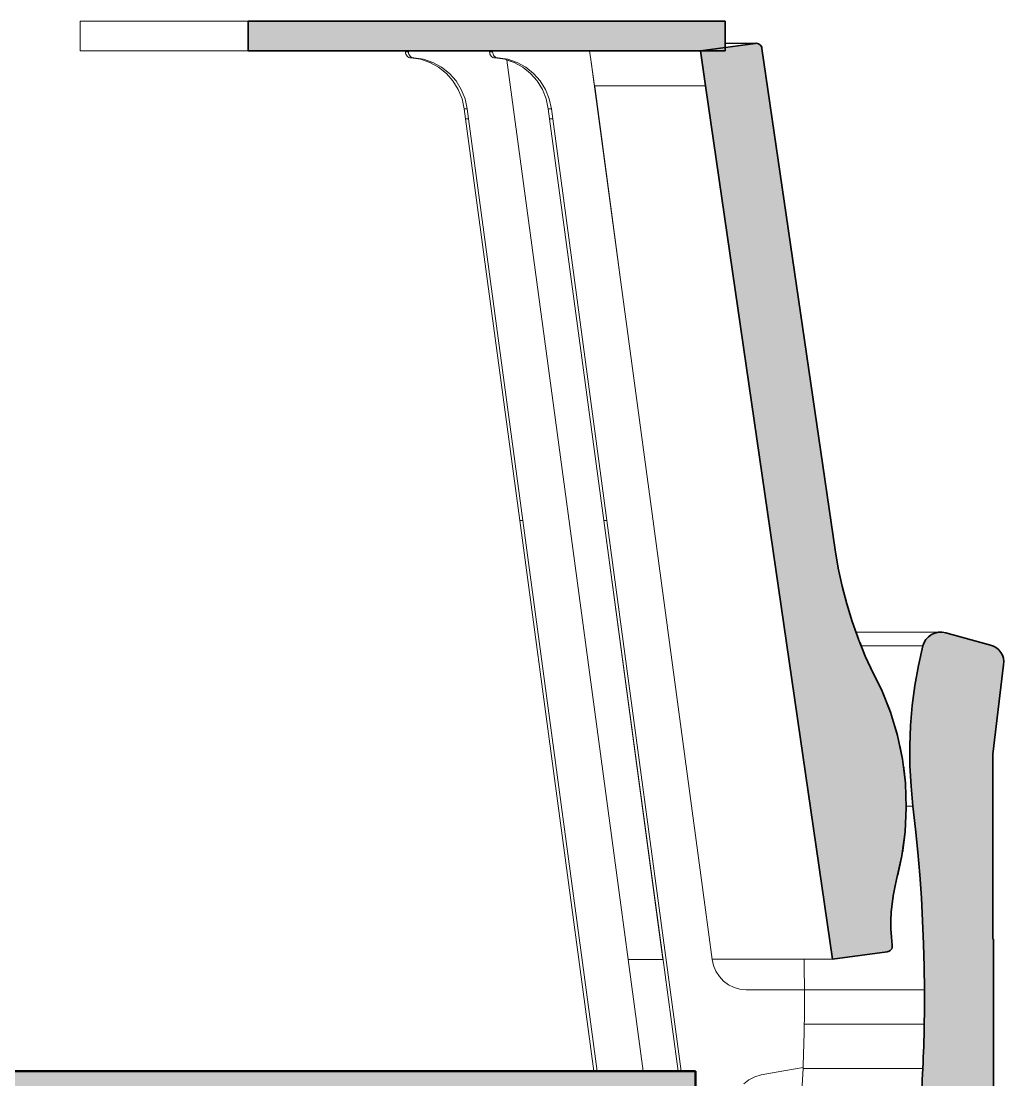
# Model space of a CAD drawing. Header units: millimetres. Extents: x -46169 to 135069, y -86316 to 18123.
# Drawn here: x 116265 to 117097, y -78784 to -77888 of the extents above; entities that cross this region are included whole.
import ezdxf

# ---------------------------------------------------------------- set-up
doc = ezdxf.new("R2010")
doc.units = ezdxf.units.MM
doc.header["$MEASUREMENT"] = 0
doc.linetypes.add('Wipeout_Contour', pattern=[1000, 0, -1000])
for name, color, linetype in [('New_A-20-M_Floor_Slab', 7, 'Continuous'), ('New_A-25-M_Wall_Int', 7, 'Continuous'), ('New_A-35-M_FFE_Fixed', 7, 'Continuous')]:
    doc.layers.add(name, color=color, linetype=linetype)
for name, color, linetype, lineweight, true_color in [('New_A-20-M_Floor_Slab_Pen_No__29', 7, 'Continuous', 50, 0x2a2a2a), ('New_A-20-M_Floor_Slab_Pen_No__81', 7, 'Continuous', 20, 0x6a6a6a), ('New_A-35-M_FFE_Fixed_Pen_No__104', 7, 'Continuous', 15, 0xa6a6a6), ('New_A-35-M_FFE_Fixed_Pen_No__44', 7, 'Continuous', 35, 0x444444)]:
    doc.layers.add(name, color=color, linetype=linetype, lineweight=lineweight, true_color=true_color)
doc.layers.add('New_A-35-M_FFE_Fixed_Pen_No__93', color=8, linetype='Continuous', lineweight=13)

# ---------------------------------------------------------------- blocks, each defined once
blk = doc.blocks.new('Section Elem_15_3', base_point=(188935.42, -81480.18))
at = {"color": 254, "linetype": 'Wipeout_Contour', "lineweight": 0, "ltscale": 563427.008155}
blk.add_wipeout([(116808.7, -78682.06), (116779.13, -78682.06), (116791.89, -78776.68), (116821.46, -78776.68)], dxfattribs=at).dxf.layer = 'New_A-25-M_Wall_Int'
at = {"color": 254, "linetype": 'Wipeout_Contour', "lineweight": 0, "ltscale": 1831715.193968716}
blk.add_wipeout([(116928.07, -78681.98), (116850.29, -78681.98), (116850.3, -78682.06), (116851.48, -78687.28), (116853.53, -78692.21), (116856.39, -78696.67), (116859.98, -78700.54), (116864.18, -78703.69), (116868.85, -78706.01), (116873.84, -78707.43), (116879, -78707.91), (116928.45, -78707.91), (116928.23, -78688.44)], dxfattribs=at).dxf.layer = 'New_A-25-M_Wall_Int'
blk = doc.blocks.new('Section Elem_97_3', base_point=(188935.42, -81480.18))
at = {"layer": 'New_A-35-M_FFE_Fixed_Pen_No__44', "linetype": 'Continuous'}
blk.add_line((117088.48, -78664.91), (117087.94, -78664.91), dxfattribs=at)
at = {"layer": 'New_A-35-M_FFE_Fixed_Pen_No__44', "linetype": 'Continuous', "flags": 128}
blk.add_lwpolyline([(117088.48, -78664.91), (117088.48, -78796.91), (117088.48, -78808.91)], dxfattribs=at)
at = {"color": 254, "linetype": 'Wipeout_Contour', "lineweight": 0, "ltscale": 560204.174525}
blk.add_wipeout([(116315.45, -77913.01), (116457.44, -77913.01), (116457.44, -77888.01), (116315.45, -77888.01)], dxfattribs=at).dxf.layer = 'New_A-35-M_FFE_Fixed'
at = {"color": 254, "linetype": 'Wipeout_Contour', "lineweight": 0, "ltscale": 561840.358918}
blk.add_wipeout([(116861.19, -77906.79), (116886.63, -77906.79), (116887.64, -77906.75), (116861.19, -77906.75)], dxfattribs=at).dxf.layer = 'New_A-35-M_FFE_Fixed'
at = {"color": 254, "linetype": 'Wipeout_Contour', "lineweight": 0, "ltscale": 560916.725197}
blk.add_wipeout([(116590.74, -77914.09), (116593.33, -77914.09), (116593.33, -77913.01), (116590.74, -77913.01)], dxfattribs=at).dxf.layer = 'New_A-35-M_FFE_Fixed'
at = {"color": 254, "linetype": 'Wipeout_Contour', "lineweight": 0, "ltscale": 561158.476911}
blk.add_wipeout([(116664.59, -77915.03), (116662, -77915.03), (116662.26, -77915.94), (116664.84, -77915.94)], dxfattribs=at).dxf.layer = 'New_A-35-M_FFE_Fixed'
at = {"color": 254, "linetype": 'Wipeout_Contour', "lineweight": 0, "ltscale": 560959.207017}
blk.add_wipeout([(116603.52, -77920.3), (116606.1, -77920.3), (116597.89, -77919.08), (116595.3, -77919.08)], dxfattribs=at).dxf.layer = 'New_A-35-M_FFE_Fixed'
at = {"color": 254, "linetype": 'Wipeout_Contour', "lineweight": 0, "ltscale": 561056.452459}
blk.add_wipeout([(116625.32, -77932.21), (116627.91, -77932.21), (116621.34, -77926.96), (116618.75, -77926.96)], dxfattribs=at).dxf.layer = 'New_A-35-M_FFE_Fixed'
at = {"color": 254, "linetype": 'Wipeout_Contour', "lineweight": 0, "ltscale": 561151.032686}
blk.add_wipeout([(116638.6, -77953.72), (116641.19, -77953.72), (116637.98, -77945.79), (116635.39, -77945.79)], dxfattribs=at).dxf.layer = 'New_A-35-M_FFE_Fixed'
at = {"color": 254, "linetype": 'Wipeout_Contour', "lineweight": 0, "ltscale": 561358.146503}
blk.add_wipeout([(116704.68, -77938.55), (116702.1, -77938.55), (116706.57, -77945.79), (116709.16, -77945.79)], dxfattribs=at).dxf.layer = 'New_A-35-M_FFE_Fixed'
at = {"color": 254, "linetype": 'Wipeout_Contour', "lineweight": 0, "ltscale": 561201.214135}
blk.add_wipeout([(116641.59, -77970.53), (116644.18, -77970.53), (116643.04, -77962.09), (116640.45, -77962.09)], dxfattribs=at).dxf.layer = 'New_A-35-M_FFE_Fixed'
at = {"color": 254, "linetype": 'Wipeout_Contour', "lineweight": 0, "ltscale": 561437.930173}
blk.add_wipeout([(116711.62, -77962.09), (116712.76, -77970.53), (116715.35, -77970.53), (116714.21, -77962.09)], dxfattribs=at).dxf.layer = 'New_A-35-M_FFE_Fixed'
at = {"color": 254, "linetype": 'Wipeout_Contour', "lineweight": 0, "ltscale": 563385.892015}
blk.add_wipeout([(117035.9, -78407.21), (116972.71, -78407.21), (116973.35, -78408.99), (117033.38, -78408.99)], dxfattribs=at).dxf.layer = 'New_A-35-M_FFE_Fixed'
at = {"color": 254, "linetype": 'Wipeout_Contour', "lineweight": 0, "ltscale": 704258.587603}
blk.add_wipeout([(117028.65, -78416.65), (116976.36, -78416.65), (116979.94, -78425.45), (116983.56, -78433.36), (117024.91, -78433.36)], dxfattribs=at).dxf.layer = 'New_A-35-M_FFE_Fixed'
at = {"color": 254, "linetype": 'Wipeout_Contour', "lineweight": 0, "ltscale": 704499.001152}
blk.add_wipeout([(117018.28, -78484.22), (117004.59, -78484.22), (117007.09, -78492.56), (117008.93, -78501.3), (117017.62, -78501.3)], dxfattribs=at).dxf.layer = 'New_A-35-M_FFE_Fixed'
at = {"color": 254, "linetype": 'Wipeout_Contour', "lineweight": 0, "ltscale": 704712.015439}
blk.add_wipeout([(117013.71, -78571.85), (117022.47, -78571.85), (117020.27, -78552.49), (117014.54, -78552.49), (117014.58, -78553.55)], dxfattribs=at).dxf.layer = 'New_A-35-M_FFE_Fixed'
at = {"color": 254, "linetype": 'Wipeout_Contour', "lineweight": 0, "ltscale": 986798.955482}
blk.add_wipeout([(117003.27, -78630.07), (117027.36, -78630.07), (117026.01, -78610.64), (117007.31, -78610.64), (117006.47, -78614.45), (117004.83, -78621.29), (117003.53, -78628.2)], dxfattribs=at).dxf.layer = 'New_A-35-M_FFE_Fixed'
at = {"color": 254, "linetype": 'Wipeout_Contour', "lineweight": 0, "ltscale": 564017.00312}
blk.add_wipeout([(116928.41, -78726.04), (116928.38, -78729.66), (117029.9, -78729.66), (117029.94, -78726.04)], dxfattribs=at).dxf.layer = 'New_A-35-M_FFE_Fixed'
at = {"color": 254, "linetype": 'Wipeout_Contour', "lineweight": 0, "ltscale": 564041.945099}
blk.add_wipeout([(116928.21, -78741.59), (117029.72, -78741.59), (117029.8, -78736.91), (116928.29, -78736.91)], dxfattribs=at).dxf.layer = 'New_A-35-M_FFE_Fixed'
at = {"color": 254, "linetype": 'Wipeout_Contour', "lineweight": 0, "ltscale": 564126.881362}
blk.add_wipeout([(116927.22, -78774.33), (116926.78, -78784.04), (117028.19, -78784.04), (117028.66, -78774.33)], dxfattribs=at).dxf.layer = 'New_A-35-M_FFE_Fixed'
at = {"layer": 'New_A-35-M_FFE_Fixed_Pen_No__44', "linetype": 'Continuous'}
for p, q in [((116457.44, -77888.01), (116457.44, -77913.01)), ((116861.19, -77888.01), (116457.44, -77888.01))]:
    blk.add_line(p, q, dxfattribs=at)
at = {"layer": 'New_A-35-M_FFE_Fixed_Pen_No__93', "linetype": 'Continuous'}
for p, q in [((116315.45, -77888.01), (116315.45, -77913.01)), ((116315.45, -77888.01), (116457.44, -77888.01)), ((116315.45, -77913.01), (116457.44, -77913.01))]:
    blk.add_line(p, q, dxfattribs=at)
at = {"color": 254, "linetype": 'Wipeout_Contour', "lineweight": 0, "ltscale": 560942.536912}
blk.add_wipeout([(116595.3, -77919.08), (116597.89, -77919.08), (116596.98, -77918.94), (116594.4, -77918.94)], dxfattribs=at).dxf.layer = 'New_A-35-M_FFE_Fixed'
at = {"color": 254, "linetype": 'Wipeout_Contour', "lineweight": 0, "ltscale": 561164.928761}
blk.add_wipeout([(116665.82, -77917.53), (116665.26, -77916.78), (116662.67, -77916.78), (116663.23, -77917.53)], dxfattribs=at).dxf.layer = 'New_A-35-M_FFE_Fixed'
at = {"color": 254, "linetype": 'Wipeout_Contour', "lineweight": 0, "ltscale": 561023.030067}
blk.add_wipeout([(116618.75, -77926.96), (116621.34, -77926.96), (116614, -77922.95), (116611.41, -77922.95)], dxfattribs=at).dxf.layer = 'New_A-35-M_FFE_Fixed'
at = {"color": 254, "linetype": 'Wipeout_Contour', "lineweight": 0, "ltscale": 561089.572682}
blk.add_wipeout([(116630.92, -77938.55), (116633.51, -77938.55), (116627.91, -77932.21), (116625.32, -77932.21)], dxfattribs=at).dxf.layer = 'New_A-35-M_FFE_Fixed'
at = {"color": 254, "linetype": 'Wipeout_Contour', "lineweight": 0, "ltscale": 561326.309633}
blk.add_wipeout([(116699.08, -77932.21), (116696.49, -77932.21), (116702.1, -77938.55), (116704.68, -77938.55)], dxfattribs=at).dxf.layer = 'New_A-35-M_FFE_Fixed'
at = {"color": 254, "linetype": 'Wipeout_Contour', "lineweight": 0, "ltscale": 561387.761725}
blk.add_wipeout([(116709.16, -77945.79), (116706.57, -77945.79), (116709.77, -77953.72), (116712.36, -77953.72)], dxfattribs=at).dxf.layer = 'New_A-35-M_FFE_Fixed'
at = {"color": 254, "linetype": 'Wipeout_Contour', "lineweight": 0, "ltscale": 561177.558124}
blk.add_wipeout([(116638.6, -77953.72), (116640.45, -77962.09), (116643.04, -77962.09), (116641.19, -77953.72)], dxfattribs=at).dxf.layer = 'New_A-35-M_FFE_Fixed'
at = {"color": 254, "linetype": 'Wipeout_Contour', "lineweight": 0, "ltscale": 561903.663068}
blk.add_wipeout([(116715.35, -77970.53), (116712.76, -77970.53), (116758.61, -78310.54), (116761.2, -78310.54)], dxfattribs=at).dxf.layer = 'New_A-35-M_FFE_Fixed'
at = {"color": 254, "linetype": 'Wipeout_Contour', "lineweight": 0, "ltscale": 563386.069998}
blk.add_wipeout([(116972.27, -78405.95), (116972.71, -78407.21), (117035.9, -78407.21), (117038.73, -78405.95)], dxfattribs=at).dxf.layer = 'New_A-35-M_FFE_Fixed'
at = {"color": 254, "linetype": 'Wipeout_Contour', "lineweight": 0, "ltscale": 563397.239418}
blk.add_wipeout([(117029.68, -78413.81), (116975.21, -78413.81), (116976.36, -78416.65), (117028.65, -78416.65)], dxfattribs=at).dxf.layer = 'New_A-35-M_FFE_Fixed'
at = {"color": 254, "linetype": 'Wipeout_Contour', "lineweight": 0, "ltscale": 704438.580752}
blk.add_wipeout([(116998.94, -78467.18), (117001.18, -78472.86), (117004.59, -78484.22), (117018.28, -78484.22), (117019.72, -78467.18)], dxfattribs=at).dxf.layer = 'New_A-35-M_FFE_Fixed'
at = {"color": 254, "linetype": 'Wipeout_Contour', "lineweight": 0, "ltscale": 704557.469234}
blk.add_wipeout([(117008.93, -78501.3), (117011.31, -78512.67), (117012.02, -78518.4), (117017.73, -78518.4), (117017.62, -78501.3)], dxfattribs=at).dxf.layer = 'New_A-35-M_FFE_Fixed'
at = {"color": 254, "linetype": 'Wipeout_Contour', "lineweight": 0, "ltscale": 704816.283153}
blk.add_wipeout([(117010.9, -78594.39), (117007.31, -78610.64), (117026.01, -78610.64), (117024.38, -78591.23), (117011.32, -78591.23)], dxfattribs=at).dxf.layer = 'New_A-35-M_FFE_Fixed'
at = {"color": 254, "linetype": 'Wipeout_Contour', "lineweight": 0, "ltscale": 986867.59004}
blk.add_wipeout([(117001.63, -78649.17), (117001.63, -78649.52), (117028.44, -78649.52), (117027.36, -78630.07), (117003.27, -78630.07), (117002.56, -78635.16), (117001.92, -78642.16)], dxfattribs=at).dxf.layer = 'New_A-35-M_FFE_Fixed'
at = {"color": 254, "linetype": 'Wipeout_Contour', "lineweight": 0, "ltscale": 564009.008021}
blk.add_wipeout([(116928.44, -78722.41), (116928.41, -78726.04), (117029.94, -78726.04), (117029.97, -78722.41)], dxfattribs=at).dxf.layer = 'New_A-35-M_FFE_Fixed'
at = {"color": 254, "linetype": 'Wipeout_Contour', "lineweight": 0, "ltscale": 564111.873651}
blk.add_wipeout([(116927.41, -78769.65), (116927.22, -78774.33), (117028.66, -78774.33), (117028.86, -78769.65)], dxfattribs=at).dxf.layer = 'New_A-35-M_FFE_Fixed'
at = {"color": 254, "linetype": 'Wipeout_Contour', "lineweight": 0, "ltscale": 560924.806756}
blk.add_wipeout([(116591.5, -77916.78), (116594.09, -77916.78), (116593.67, -77915.94), (116591.08, -77915.94)], dxfattribs=at).dxf.layer = 'New_A-35-M_FFE_Fixed'
at = {"color": 254, "linetype": 'Wipeout_Contour', "lineweight": 0, "ltscale": 561175.826871}
blk.add_wipeout([(116667.3, -77918.63), (116664.71, -77918.63), (116665.57, -77918.94), (116668.16, -77918.94)], dxfattribs=at).dxf.layer = 'New_A-35-M_FFE_Fixed'
at = {"color": 254, "linetype": 'Wipeout_Contour', "lineweight": 0, "ltscale": 560990.29258}
blk.add_wipeout([(116611.41, -77922.95), (116614, -77922.95), (116606.1, -77920.3), (116603.52, -77920.3)], dxfattribs=at).dxf.layer = 'New_A-35-M_FFE_Fixed'
at = {"color": 254, "linetype": 'Wipeout_Contour', "lineweight": 0, "ltscale": 561293.191033}
blk.add_wipeout([(116689.93, -77926.96), (116696.49, -77932.21), (116699.08, -77932.21), (116692.51, -77926.96)], dxfattribs=at).dxf.layer = 'New_A-35-M_FFE_Fixed'
at = {"color": 254, "linetype": 'Wipeout_Contour', "lineweight": 0, "ltscale": 561121.412762}
blk.add_wipeout([(116635.39, -77945.79), (116637.98, -77945.79), (116633.51, -77938.55), (116630.92, -77938.55)], dxfattribs=at).dxf.layer = 'New_A-35-M_FFE_Fixed'
at = {"color": 254, "linetype": 'Wipeout_Contour', "lineweight": 0, "ltscale": 561414.281106}
blk.add_wipeout([(116714.21, -77962.09), (116712.36, -77953.72), (116709.77, -77953.72), (116711.62, -77962.09)], dxfattribs=at).dxf.layer = 'New_A-35-M_FFE_Fixed'
at = {"color": 254, "linetype": 'Wipeout_Contour', "lineweight": 0, "ltscale": 563392.266146}
blk.add_wipeout([(117044.9, -78405.19), (116971.99, -78405.19), (116972.02, -78405.27), (117041.78, -78405.27)], dxfattribs=at).dxf.layer = 'New_A-35-M_FFE_Fixed'
at = {"color": 254, "linetype": 'Wipeout_Contour', "lineweight": 0, "ltscale": 563391.54022}
blk.add_wipeout([(117031.28, -78411.22), (116974.16, -78411.22), (116975.21, -78413.81), (117029.68, -78413.81)], dxfattribs=at).dxf.layer = 'New_A-35-M_FFE_Fixed'
at = {"color": 254, "linetype": 'Wipeout_Contour', "lineweight": 0, "ltscale": 704376.192638}
blk.add_wipeout([(117021.93, -78450.22), (116991.84, -78450.22), (116993.61, -78453.69), (116998.94, -78467.18), (117019.72, -78467.18)], dxfattribs=at).dxf.layer = 'New_A-35-M_FFE_Fixed'
at = {"color": 254, "linetype": 'Wipeout_Contour', "lineweight": 0, "ltscale": 704614.202877}
blk.add_wipeout([(117012.02, -78518.4), (117013.82, -78533.04), (117013.91, -78535.47), (117018.61, -78535.47), (117017.73, -78518.4)], dxfattribs=at).dxf.layer = 'New_A-35-M_FFE_Fixed'
at = {"color": 254, "linetype": 'Wipeout_Contour', "lineweight": 0, "ltscale": 704766.361323}
blk.add_wipeout([(117011.32, -78591.23), (117024.38, -78591.23), (117022.47, -78571.85), (117013.71, -78571.85), (117013.61, -78574.04)], dxfattribs=at).dxf.layer = 'New_A-35-M_FFE_Fixed'
at = {"color": 254, "linetype": 'Wipeout_Contour', "lineweight": 0, "ltscale": 845955.347063}
blk.add_wipeout([(117028.44, -78649.52), (117001.63, -78649.52), (117001.67, -78656.19), (117002.06, -78663.21), (117002.65, -78668.97), (117029.23, -78668.97)], dxfattribs=at).dxf.layer = 'New_A-35-M_FFE_Fixed'
at = {"color": 254, "linetype": 'Wipeout_Contour', "lineweight": 0, "ltscale": 563992.924701}
blk.add_wipeout([(116928.45, -78718.79), (117029.98, -78718.79), (117029.99, -78715.16), (116928.46, -78715.16)], dxfattribs=at).dxf.layer = 'New_A-35-M_FFE_Fixed'
at = {"color": 254, "linetype": 'Wipeout_Contour', "lineweight": 0, "ltscale": 564024.967111}
blk.add_wipeout([(116928.38, -78729.66), (116928.34, -78733.29), (117029.86, -78733.29), (117029.9, -78729.66)], dxfattribs=at).dxf.layer = 'New_A-35-M_FFE_Fixed'
at = {"color": 254, "linetype": 'Wipeout_Contour', "lineweight": 0, "ltscale": 564102.041586}
blk.add_wipeout([(116927.58, -78764.97), (116927.41, -78769.65), (117028.86, -78769.65), (117029.04, -78764.97)], dxfattribs=at).dxf.layer = 'New_A-35-M_FFE_Fixed'
at = {"layer": 'New_A-35-M_FFE_Fixed_Pen_No__93', "linetype": 'Continuous'}
blk.add_line((117028.65, -78416.65), (116976.36, -78416.65), dxfattribs=at)
at = {"color": 254, "linetype": 'Wipeout_Contour', "lineweight": 0, "ltscale": 560928.197481}
blk.add_wipeout([(116592.06, -77917.53), (116594.65, -77917.53), (116594.09, -77916.78), (116591.5, -77916.78)], dxfattribs=at).dxf.layer = 'New_A-35-M_FFE_Fixed'
at = {"color": 254, "linetype": 'Wipeout_Contour', "lineweight": 0, "ltscale": 561172.203048}
blk.add_wipeout([(116666.51, -77918.15), (116663.92, -77918.15), (116664.71, -77918.63), (116667.3, -77918.63)], dxfattribs=at).dxf.layer = 'New_A-35-M_FFE_Fixed'
at = {"color": 254, "linetype": 'Wipeout_Contour', "lineweight": 0, "ltscale": 704211.616846}
blk.add_wipeout([(116973.35, -78408.99), (116974.04, -78410.93), (116974.16, -78411.22), (117031.28, -78411.22), (117033.38, -78408.99)], dxfattribs=at).dxf.layer = 'New_A-35-M_FFE_Fixed'
at = {"color": 254, "linetype": 'Wipeout_Contour', "lineweight": 0, "ltscale": 704316.461177}
blk.add_wipeout([(116983.56, -78433.36), (116986.46, -78439.71), (116991.84, -78450.22), (117021.93, -78450.22), (117024.91, -78433.36)], dxfattribs=at).dxf.layer = 'New_A-35-M_FFE_Fixed'
at = {"color": 254, "linetype": 'Wipeout_Contour', "lineweight": 0, "ltscale": 563731.938925}
blk.add_wipeout([(117013.91, -78535.47), (117014.54, -78552.49), (117020.27, -78552.49), (117018.61, -78535.47)], dxfattribs=at).dxf.layer = 'New_A-35-M_FFE_Fixed'
at = {"color": 254, "linetype": 'Wipeout_Contour', "lineweight": 0, "ltscale": 2114787.850607838}
blk.add_wipeout([(116952.21, -78681.98), (116928.07, -78681.98), (116928.23, -78688.44), (117029.74, -78688.44), (117029.23, -78668.97), (117002.65, -78668.97), (117002.78, -78670.19), (117002.8, -78671.16), (117002.63, -78672.12), (117002.28, -78673.03), (117001.75, -78673.85), (117001.06, -78674.56), (117000.25, -78675.13), (116999.33, -78675.53), (116998.36, -78675.76)], dxfattribs=at).dxf.layer = 'New_A-35-M_FFE_Fixed'
at = {"color": 254, "linetype": 'Wipeout_Contour', "lineweight": 0, "ltscale": 564032.899939}
blk.add_wipeout([(116928.29, -78736.91), (117029.8, -78736.91), (117029.86, -78733.29), (116928.34, -78733.29)], dxfattribs=at).dxf.layer = 'New_A-35-M_FFE_Fixed'
at = {"color": 254, "linetype": 'Wipeout_Contour', "lineweight": 0, "ltscale": 564092.156765}
blk.add_wipeout([(116927.58, -78764.97), (117029.04, -78764.97), (117029.21, -78760.3), (116927.73, -78760.3)], dxfattribs=at).dxf.layer = 'New_A-35-M_FFE_Fixed'
at = {"layer": 'New_A-35-M_FFE_Fixed_Pen_No__93', "linetype": 'Continuous'}
blk.add_line((117020.27, -78552.49), (117014.54, -78552.49), dxfattribs=at)
at = {"color": 254, "linetype": 'Wipeout_Contour', "lineweight": 0, "ltscale": 560935.472072}
blk.add_wipeout([(116593.54, -77918.63), (116596.12, -77918.63), (116595.34, -77918.15), (116592.75, -77918.15)], dxfattribs=at).dxf.layer = 'New_A-35-M_FFE_Fixed'
at = {"color": 254, "linetype": 'Wipeout_Contour', "lineweight": 0, "ltscale": 561179.268372}
blk.add_wipeout([(116665.57, -77918.94), (116666.47, -77919.08), (116669.06, -77919.08), (116668.16, -77918.94)], dxfattribs=at).dxf.layer = 'New_A-35-M_FFE_Fixed'
at = {"color": 254, "linetype": 'Wipeout_Contour', "lineweight": 0, "ltscale": 563388.223664}
blk.add_wipeout([(117041.78, -78405.27), (116972.02, -78405.27), (116972.27, -78405.95), (117038.73, -78405.95)], dxfattribs=at).dxf.layer = 'New_A-35-M_FFE_Fixed'
at = {"color": 254, "linetype": 'Wipeout_Contour', "lineweight": 0, "ltscale": 563950.540237}
blk.add_wipeout([(117029.74, -78688.44), (116928.23, -78688.44), (116928.45, -78707.91), (117029.98, -78707.91)], dxfattribs=at).dxf.layer = 'New_A-35-M_FFE_Fixed'
at = {"color": 254, "linetype": 'Wipeout_Contour', "lineweight": 0, "ltscale": 564082.219297}
blk.add_wipeout([(116927.87, -78755.62), (116927.73, -78760.3), (117029.21, -78760.3), (117029.36, -78755.62)], dxfattribs=at).dxf.layer = 'New_A-35-M_FFE_Fixed'
at = {"layer": 'New_A-35-M_FFE_Fixed_Pen_No__93', "linetype": 'Continuous'}
blk.add_line((117044.9, -78405.19), (116971.99, -78405.19), dxfattribs=at)
at = {"color": 254, "linetype": 'Wipeout_Contour', "lineweight": 0, "ltscale": 560939.095749}
blk.add_wipeout([(116594.4, -77918.94), (116596.98, -77918.94), (116596.12, -77918.63), (116593.54, -77918.63)], dxfattribs=at).dxf.layer = 'New_A-35-M_FFE_Fixed'
at = {"color": 254, "linetype": 'Wipeout_Contour', "lineweight": 0, "ltscale": 561195.940698}
blk.add_wipeout([(116677.28, -77920.3), (116669.06, -77919.08), (116666.47, -77919.08), (116674.69, -77920.3)], dxfattribs=at).dxf.layer = 'New_A-35-M_FFE_Fixed'
at = {"color": 254, "linetype": 'Wipeout_Contour', "lineweight": 0, "ltscale": 563976.717586}
blk.add_wipeout([(116928.45, -78707.91), (116928.46, -78711.54), (117029.99, -78711.54), (117029.98, -78707.91)], dxfattribs=at).dxf.layer = 'New_A-35-M_FFE_Fixed'
at = {"color": 254, "linetype": 'Wipeout_Contour', "lineweight": 0, "ltscale": 564072.229285}
blk.add_wipeout([(116927.87, -78755.62), (117029.36, -78755.62), (117029.5, -78750.94), (116928, -78750.94)], dxfattribs=at).dxf.layer = 'New_A-35-M_FFE_Fixed'
at = {"color": 254, "linetype": 'Wipeout_Contour', "lineweight": 0, "ltscale": 560931.795483}
blk.add_wipeout([(116592.75, -77918.15), (116595.34, -77918.15), (116594.65, -77917.53), (116592.06, -77917.53)], dxfattribs=at).dxf.layer = 'New_A-35-M_FFE_Fixed'
at = {"color": 254, "linetype": 'Wipeout_Contour', "lineweight": 0, "ltscale": 561161.538473}
blk.add_wipeout([(116664.84, -77915.94), (116662.26, -77915.94), (116662.67, -77916.78), (116665.26, -77916.78)], dxfattribs=at).dxf.layer = 'New_A-35-M_FFE_Fixed'
at = {"color": 254, "linetype": 'Wipeout_Contour', "lineweight": 0, "ltscale": 561227.029495}
blk.add_wipeout([(116674.69, -77920.3), (116682.59, -77922.95), (116685.17, -77922.95), (116677.28, -77920.3)], dxfattribs=at).dxf.layer = 'New_A-35-M_FFE_Fixed'
at = {"color": 254, "linetype": 'Wipeout_Contour', "lineweight": 0, "ltscale": 563984.836589}
blk.add_wipeout([(116928.46, -78711.54), (116928.46, -78715.16), (117029.99, -78715.16), (117029.99, -78711.54)], dxfattribs=at).dxf.layer = 'New_A-35-M_FFE_Fixed'
at = {"color": 254, "linetype": 'Wipeout_Contour', "lineweight": 0, "ltscale": 564062.186842}
blk.add_wipeout([(116928.11, -78746.27), (116928, -78750.94), (117029.5, -78750.94), (117029.61, -78746.27)], dxfattribs=at).dxf.layer = 'New_A-35-M_FFE_Fixed'
at = {"color": 254, "linetype": 'Wipeout_Contour', "lineweight": 0, "ltscale": 560919.120497}
blk.add_wipeout([(116590.82, -77915.03), (116593.41, -77915.03), (116593.33, -77914.09), (116590.74, -77914.09)], dxfattribs=at).dxf.layer = 'New_A-35-M_FFE_Fixed'
at = {"color": 254, "linetype": 'Wipeout_Contour', "lineweight": 0, "ltscale": 561168.526513}
blk.add_wipeout([(116665.82, -77917.53), (116663.23, -77917.53), (116663.92, -77918.15), (116666.51, -77918.15)], dxfattribs=at).dxf.layer = 'New_A-35-M_FFE_Fixed'
at = {"color": 254, "linetype": 'Wipeout_Contour', "lineweight": 0, "ltscale": 561259.768629}
blk.add_wipeout([(116685.17, -77922.95), (116682.59, -77922.95), (116689.93, -77926.96), (116692.51, -77926.96)], dxfattribs=at).dxf.layer = 'New_A-35-M_FFE_Fixed'
at = {"color": 254, "linetype": 'Wipeout_Contour', "lineweight": 0, "ltscale": 564000.981863}
blk.add_wipeout([(116928.44, -78722.41), (117029.97, -78722.41), (117029.98, -78718.79), (116928.45, -78718.79)], dxfattribs=at).dxf.layer = 'New_A-35-M_FFE_Fixed'
at = {"color": 254, "linetype": 'Wipeout_Contour', "lineweight": 0, "ltscale": 564052.092077}
blk.add_wipeout([(116928.21, -78741.59), (116928.11, -78746.27), (117029.61, -78746.27), (117029.72, -78741.59)], dxfattribs=at).dxf.layer = 'New_A-35-M_FFE_Fixed'
at = {"layer": 'New_A-35-M_FFE_Fixed_Pen_No__104', "linetype": 'Continuous'}
blk.add_hatch(color=256, dxfattribs=at).paths.add_polyline_path([(117023.65, -78854.93), (117024.29, -78855.77), (117025.09, -78856.46), (117026.03, -78856.98), (117027.05, -78857.3), (117028.13, -78857.41), (117069.33, -78857.41), (117081.76, -78857.41), (117087.97, -78857.41), (117087.96, -78808.91), (117088.48, -78808.91), (117088.48, -78796.91), (117088.48, -78664.91), (117087.94, -78664.91), (117087.94, -78508.53), (117097.02, -78432.66), (117097.17, -78429.96), (117096.83, -78427.28), (117095.99, -78424.71), (117094.69, -78422.32), (117092.96, -78420.19), (117090.87, -78418.4), (117088.48, -78417), (117085.87, -78416.03), (117047.97, -78405.71), (117044.9, -78405.19), (117041.78, -78405.27), (117038.73, -78405.95), (117035.9, -78407.21), (117033.38, -78408.99), (117031.28, -78411.22), (117029.68, -78413.81), (117028.65, -78416.65), (117024.91, -78433.36), (117021.93, -78450.22), (117019.72, -78467.18), (117018.28, -78484.22), (117017.62, -78501.3), (117017.73, -78518.4), (117018.61, -78535.47), (117020.27, -78552.49), (117022.47, -78571.85), (117024.38, -78591.23), (117026.01, -78610.64), (117027.36, -78630.07), (117028.44, -78649.52), (117029.23, -78668.97), (117029.74, -78688.44), (117029.98, -78707.91), (117029.99, -78711.54), (117029.99, -78715.16), (117029.98, -78718.79), (117029.97, -78722.41), (117029.94, -78726.04), (117029.9, -78729.66), (117029.86, -78733.29), (117029.8, -78736.91), (117029.72, -78741.59), (117029.61, -78746.27), (117029.5, -78750.94), (117029.36, -78755.62), (117029.21, -78760.3), (117029.04, -78764.97), (117028.86, -78769.65), (117028.66, -78774.33), (117028.19, -78784.04), (117027.66, -78793.75), (117027.05, -78803.46), (117026.38, -78813.16), (117025.63, -78822.86), (117024.81, -78832.55), (117023.93, -78842.24), (117022.97, -78851.92), (117022.98, -78852.96), (117023.21, -78853.98)])
at = {"layer": 'New_A-35-M_FFE_Fixed_Pen_No__44', "linetype": 'Continuous', "flags": 128}
blk.add_lwpolyline([(117087.94, -78664.91), (117087.94, -78508.53), (117097.02, -78432.66), (117097.17, -78429.96), (117096.83, -78427.28), (117095.99, -78424.71), (117094.69, -78422.32), (117092.96, -78420.19), (117090.87, -78418.4), (117088.48, -78417), (117085.87, -78416.03), (117047.97, -78405.71), (117044.9, -78405.19), (117041.78, -78405.27), (117038.73, -78405.95), (117035.9, -78407.21), (117033.38, -78408.99), (117031.28, -78411.22), (117029.68, -78413.81), (117028.65, -78416.65), (117024.91, -78433.36), (117021.93, -78450.22), (117019.72, -78467.18), (117018.28, -78484.22), (117017.62, -78501.3), (117017.73, -78518.4), (117018.61, -78535.47), (117020.27, -78552.49), (117022.47, -78571.85), (117024.38, -78591.23), (117026.01, -78610.64), (117027.36, -78630.07), (117028.44, -78649.52), (117029.23, -78668.97), (117029.74, -78688.44), (117029.98, -78707.91), (117029.99, -78711.54), (117029.99, -78715.16), (117029.98, -78718.79), (117029.97, -78722.41), (117029.94, -78726.04), (117029.9, -78729.66), (117029.86, -78733.29), (117029.8, -78736.91), (117029.72, -78741.59), (117029.61, -78746.27), (117029.5, -78750.94), (117029.36, -78755.62), (117029.21, -78760.3), (117029.04, -78764.97), (117028.86, -78769.65), (117028.66, -78774.33), (117028.19, -78784.04), (117027.66, -78793.75)], dxfattribs=at)
at = {"color": 254, "linetype": 'Wipeout_Contour', "lineweight": 0, "ltscale": 560921.744585}
blk.add_wipeout([(116591.08, -77915.94), (116593.67, -77915.94), (116593.41, -77915.03), (116590.82, -77915.03)], dxfattribs=at).dxf.layer = 'New_A-35-M_FFE_Fixed'
at = {"color": 254, "linetype": 'Wipeout_Contour', "lineweight": 0, "ltscale": 561155.853583}
blk.add_wipeout([(116664.5, -77914.09), (116661.91, -77914.09), (116662, -77915.03), (116664.59, -77915.03)], dxfattribs=at).dxf.layer = 'New_A-35-M_FFE_Fixed'
at = {"color": 254, "linetype": 'Wipeout_Contour', "lineweight": 0, "ltscale": 561153.459206}
blk.add_wipeout([(116664.5, -77913.01), (116661.91, -77913.01), (116661.91, -77914.09), (116664.5, -77914.09)], dxfattribs=at).dxf.layer = 'New_A-35-M_FFE_Fixed'
at = {"color": 254, "linetype": 'Wipeout_Contour', "lineweight": 0, "ltscale": 12396941.07242469}
blk.add_wipeout([(116664.5, -77914.09), (116664.59, -77915.03), (116664.84, -77915.94), (116665.26, -77916.78), (116665.82, -77917.53), (116666.51, -77918.15), (116667.3, -77918.63), (116668.16, -77918.94), (116669.06, -77919.08), (116677.28, -77920.3), (116685.17, -77922.95), (116692.51, -77926.96), (116699.08, -77932.21), (116704.68, -77938.55), (116709.16, -77945.79), (116712.36, -77953.72), (116714.21, -77962.09), (116824.05, -78776.68), (116836.2, -78776.68), (116836.2, -78866.75), (116859.7, -79041.02), (116860.02, -79051.68), (116858.16, -79062.17), (116854.19, -79072.01), (116848.3, -79080.75), (116840.75, -79088.01), (116836.2, -79090.79), (116836.2, -79103.93), (116880.14, -79103.93), (116964.93, -79103.93), (116964.93, -79102.93), (116964.84, -79101.96), (116964.56, -79101.02), (116964.12, -79100.16), (116963.51, -79099.4), (116962.78, -79098.78), (116961.95, -79098.32), (116961.04, -79098.03), (116960.1, -79097.93), (116956.81, -79097.93), (116946.49, -79096.98), (116936.5, -79094.13), (116927.16, -79089.49), (116918.77, -79083.2), (116911.59, -79075.46), (116905.86, -79066.53), (116901.75, -79056.68), (116899.41, -79046.23), (116868.04, -78813.55), (116867.8, -78807.8), (116868.62, -78802.12), (116870.48, -78796.7), (116873.31, -78791.75), (116876.99, -78787.44), (116881.4, -78783.95), (116886.38, -78781.38), (116891.73, -78779.85), (116901.42, -78778.21), (116911.1, -78776.54), (116920.78, -78774.84), (116927.24, -78773.68), (116927.41, -78769.65), (116927.58, -78764.97), (116927.73, -78760.3), (116927.87, -78755.62), (116928, -78750.94), (116928.11, -78746.27), (116928.21, -78741.59), (116928.29, -78736.91), (116928.34, -78733.29), (116928.38, -78729.66), (116928.41, -78726.04), (116928.44, -78722.41), (116928.45, -78718.79), (116928.46, -78715.16), (116928.46, -78711.54), (116928.45, -78707.91), (116879, -78707.91), (116873.84, -78707.43), (116868.85, -78706.01), (116864.18, -78703.69), (116859.98, -78700.54), (116856.39, -78696.67), (116853.53, -78692.21), (116851.48, -78687.28), (116850.3, -78682.06), (116746.61, -77913.01), (116664.5, -77913.01)], dxfattribs=at).dxf.layer = 'New_A-35-M_FFE_Fixed'
at = {"layer": 'New_A-35-M_FFE_Fixed_Pen_No__93', "linetype": 'Continuous'}
for p, q in [((116853.53, -78692.21), (116851.48, -78687.28)), ((116928.23, -78688.44), (116928.45, -78707.91)), ((116856.39, -78696.67), (116853.53, -78692.21)), ((116859.98, -78700.54), (116856.39, -78696.67)), ((116864.18, -78703.69), (116859.98, -78700.54)), ((116868.85, -78706.01), (116864.18, -78703.69)), ((116873.84, -78707.43), (116868.85, -78706.01)), ((116879, -78707.91), (116873.84, -78707.43)), ((116928.45, -78707.91), (116879, -78707.91)), ((116928.45, -78707.91), (116928.46, -78711.54)), ((117029.98, -78707.91), (116928.45, -78707.91)), ((116928.46, -78715.16), (116928.45, -78718.79)), ((116928.46, -78711.54), (116928.46, -78715.16)), ((116928.44, -78722.41), (116928.41, -78726.04)), ((116928.45, -78718.79), (116928.44, -78722.41)), ((116928.34, -78733.29), (116928.29, -78736.91)), ((116928.38, -78729.66), (116928.34, -78733.29)), ((116928.41, -78726.04), (116928.38, -78729.66)), ((116928.21, -78741.59), (116928.11, -78746.27)), ((116928.29, -78736.91), (116928.21, -78741.59)), ((117029.8, -78736.91), (116928.29, -78736.91)), ((116928, -78750.94), (116927.87, -78755.62)), ((116928.11, -78746.27), (116928, -78750.94)), ((116927.73, -78760.3), (116927.58, -78764.97)), ((116927.87, -78755.62), (116927.73, -78760.3)), ((116927.41, -78769.65), (116927.22, -78774.33)), ((116927.58, -78764.97), (116927.41, -78769.65)), ((116891.73, -78779.85), (116901.42, -78778.21)), ((116901.42, -78778.21), (116911.1, -78776.54)), ((116911.1, -78776.54), (116920.78, -78774.84)), ((116920.78, -78774.84), (116927.24, -78773.68)), ((116927.22, -78774.33), (116926.78, -78784.04)), ((117028.66, -78774.33), (116927.22, -78774.33)), ((116876.99, -78787.44), (116881.4, -78783.95)), ((116881.4, -78783.95), (116886.38, -78781.38)), ((116886.38, -78781.38), (116891.73, -78779.85)), ((116926.78, -78784.04), (116926.28, -78793.75))]:
    blk.add_line(p, q, dxfattribs=at)
at = {"color": 254, "linetype": 'Wipeout_Contour', "lineweight": 0, "ltscale": 421371.104867}
blk.add_wipeout([(116861.19, -77910.22), (116886.63, -77906.79), (116861.19, -77906.79)], dxfattribs=at).dxf.layer = 'New_A-35-M_FFE_Fixed'
at = {"color": 254, "linetype": 'Wipeout_Contour', "lineweight": 0, "ltscale": 561625.785827}
blk.add_wipeout([(116746.61, -77913.01), (116750.61, -77942.72), (116844.78, -77942.72), (116840.49, -77913.01)], dxfattribs=at).dxf.layer = 'New_A-35-M_FFE_Fixed'
at = {"color": 254, "linetype": 'Wipeout_Contour', "lineweight": 0, "ltscale": 561667.095564}
blk.add_wipeout([(116644.18, -77970.53), (116641.59, -77970.53), (116687.43, -78310.54), (116690.02, -78310.54)], dxfattribs=at).dxf.layer = 'New_A-35-M_FFE_Fixed'
at = {"color": 254, "linetype": 'Wipeout_Contour', "lineweight": 0, "ltscale": 562982.704406}
blk.add_wipeout([(116758.61, -78310.54), (116821.46, -78776.68), (116824.05, -78776.68), (116761.2, -78310.54)], dxfattribs=at).dxf.layer = 'New_A-35-M_FFE_Fixed'
at = {"layer": 'New_A-35-M_FFE_Fixed_Pen_No__44', "linetype": 'Continuous'}
blk.add_line((116861.19, -77888.01), (116861.19, -77913.01), dxfattribs=at)
at = {"layer": 'New_A-35-M_FFE_Fixed_Pen_No__93', "linetype": 'Continuous'}
for p, q in [((116887.64, -77906.75), (116861.19, -77906.75)), ((116886.63, -77906.79), (116861.19, -77906.79))]:
    blk.add_line(p, q, dxfattribs=at)
at = {"color": 254, "linetype": 'Wipeout_Contour', "lineweight": 0, "ltscale": 562660.883727}
blk.add_wipeout([(116844.78, -77942.72), (116750.61, -77942.72), (116850.29, -78681.98), (116952.21, -78681.98)], dxfattribs=at).dxf.layer = 'New_A-35-M_FFE_Fixed'
at = {"layer": 'New_A-35-M_FFE_Fixed_Pen_No__104', "linetype": 'Continuous'}
blk.add_hatch(color=256, dxfattribs=at).paths.add_polyline_path([(116892.23, -77910.09), (116891.81, -77909.2), (116891.21, -77908.41), (116890.46, -77907.75), (116889.6, -77907.24), (116888.64, -77906.9), (116887.64, -77906.75), (116886.63, -77906.79), (116840.49, -77913.01), (116844.78, -77942.72), (116952.21, -78681.98), (116998.36, -78675.76), (116999.33, -78675.53), (117000.25, -78675.13), (117001.06, -78674.56), (117001.75, -78673.85), (117002.28, -78673.03), (117002.63, -78672.12), (117002.8, -78671.16), (117002.78, -78670.19), (117002.06, -78663.21), (117001.67, -78656.19), (117001.63, -78649.17), (117001.92, -78642.16), (117002.56, -78635.16), (117003.53, -78628.2), (117004.83, -78621.29), (117006.47, -78614.45), (117010.9, -78594.39), (117013.61, -78574.04), (117014.58, -78553.55), (117013.82, -78533.04), (117011.31, -78512.67), (117007.09, -78492.56), (117001.18, -78472.86), (116993.61, -78453.69), (116986.46, -78439.71), (116979.94, -78425.45), (116974.04, -78410.93), (116968.79, -78396.19), (116964.19, -78381.24), (116960.26, -78366.12), (116956.99, -78350.85), (116954.4, -78335.46), (116892.47, -77911.05)])
at = {"layer": 'New_A-35-M_FFE_Fixed_Pen_No__44', "linetype": 'Continuous', "flags": 128}
for points in [[(116952.21, -78681.98), (116998.36, -78675.76), (116999.33, -78675.53), (117000.25, -78675.13), (117001.06, -78674.56), (117001.75, -78673.85), (117002.28, -78673.03), (117002.63, -78672.12), (117002.8, -78671.16), (117002.78, -78670.19), (117002.06, -78663.21), (117001.67, -78656.19), (117001.63, -78649.17), (117001.92, -78642.16), (117002.56, -78635.16), (117003.53, -78628.2), (117004.83, -78621.29), (117006.47, -78614.45), (117010.9, -78594.39), (117013.61, -78574.04), (117014.58, -78553.55), (117013.82, -78533.04), (117011.31, -78512.67), (117007.09, -78492.56), (117001.18, -78472.86), (116993.61, -78453.69), (116986.46, -78439.71), (116979.94, -78425.45), (116974.04, -78410.93), (116968.79, -78396.19), (116964.19, -78381.24), (116960.26, -78366.12), (116956.99, -78350.85), (116954.4, -78335.46), (116892.47, -77911.05), (116892.23, -77910.09), (116891.81, -77909.2), (116891.21, -77908.41), (116890.46, -77907.75), (116889.6, -77907.24), (116888.64, -77906.9), (116887.64, -77906.75), (116886.63, -77906.79), (116840.49, -77913.01)], [(116840.49, -77913.01), (116844.78, -77942.72), (116952.21, -78681.98)]]:
    blk.add_lwpolyline(points, dxfattribs=at)
at = {"layer": 'New_A-35-M_FFE_Fixed_Pen_No__93', "linetype": 'Continuous'}
for p, q in [((116850.3, -78682.06), (116844.09, -78635.95)), ((116952.21, -78681.98), (116850.29, -78681.98)), ((116851.48, -78687.28), (116850.3, -78682.06)), ((116928.07, -78681.98), (116928.23, -78688.44))]:
    blk.add_line(p, q, dxfattribs=at)
at = {"color": 254, "linetype": 'Wipeout_Contour', "lineweight": 0, "ltscale": 562746.480435}
blk.add_wipeout([(116690.02, -78310.54), (116687.43, -78310.54), (116750.29, -78776.68), (116752.88, -78776.68)], dxfattribs=at).dxf.layer = 'New_A-35-M_FFE_Fixed'
at = {"color": 254, "linetype": 'Wipeout_Contour', "lineweight": 0, "ltscale": 4630081.684435745}
blk.add_wipeout([(116593.33, -77914.09), (116593.41, -77915.03), (116593.67, -77915.94), (116594.09, -77916.78), (116594.65, -77917.53), (116595.34, -77918.15), (116596.12, -77918.63), (116596.98, -77918.94), (116597.89, -77919.08), (116606.1, -77920.3), (116614, -77922.95), (116621.34, -77926.96), (116627.91, -77932.21), (116633.51, -77938.55), (116637.98, -77945.79), (116641.19, -77953.72), (116643.04, -77962.09), (116752.88, -78776.68), (116791.89, -78776.68), (116683.72, -77974.51), (116676.49, -77920.9), (116674.69, -77920.3), (116666.47, -77919.08), (116665.57, -77918.94), (116664.71, -77918.63), (116663.92, -77918.15), (116663.23, -77917.53), (116662.67, -77916.78), (116662.26, -77915.94), (116662, -77915.03), (116661.91, -77914.09), (116661.91, -77913.01), (116593.33, -77913.01)], dxfattribs=at).dxf.layer = 'New_A-35-M_FFE_Fixed'
at = {"layer": 'New_A-35-M_FFE_Fixed_Pen_No__104', "linetype": 'Continuous'}
blk.add_hatch(color=256, dxfattribs=at).paths.add_polyline_path([(116457.44, -77913.01), (116861.19, -77913.01), (116861.19, -77888.01), (116457.44, -77888.01)])
at = {"layer": 'New_A-35-M_FFE_Fixed_Pen_No__44', "linetype": 'Continuous'}
blk.add_line((116861.19, -77913.01), (116457.44, -77913.01), dxfattribs=at)
at = {"layer": 'New_A-35-M_FFE_Fixed_Pen_No__93', "linetype": 'Continuous'}
for p, q in [((116590.74, -77914.09), (116590.74, -77913.01)), ((116590.82, -77915.03), (116590.74, -77914.09)), ((116590.74, -77914.09), (116593.33, -77914.09)), ((116591.08, -77915.94), (116590.82, -77915.03)), ((116591.5, -77916.78), (116591.08, -77915.94)), ((116592.06, -77917.53), (116591.5, -77916.78)), ((116592.75, -77918.15), (116592.06, -77917.53)), ((116593.54, -77918.63), (116592.75, -77918.15)), ((116593.33, -77914.09), (116593.33, -77913.01)), ((116593.41, -77915.03), (116593.33, -77914.09)), ((116593.67, -77915.94), (116593.41, -77915.03)), ((116594.4, -77918.94), (116593.54, -77918.63)), ((116594.09, -77916.78), (116593.67, -77915.94)), ((116594.65, -77917.53), (116594.09, -77916.78)), ((116595.3, -77919.08), (116594.4, -77918.94)), ((116595.34, -77918.15), (116594.65, -77917.53)), ((116596.12, -77918.63), (116595.34, -77918.15)), ((116596.98, -77918.94), (116596.12, -77918.63)), ((116597.89, -77919.08), (116596.98, -77918.94)), ((116661.91, -77913.01), (116661.91, -77914.09)), ((116661.91, -77914.09), (116662, -77915.03)), ((116664.5, -77914.09), (116661.91, -77914.09)), ((116662, -77915.03), (116662.26, -77915.94)), ((116662.26, -77915.94), (116662.67, -77916.78)), ((116662.67, -77916.78), (116663.23, -77917.53)), ((116663.23, -77917.53), (116663.92, -77918.15)), ((116663.92, -77918.15), (116664.71, -77918.63)), ((116664.5, -77913.01), (116664.5, -77914.09)), ((116664.5, -77914.09), (116664.59, -77915.03)), ((116664.59, -77915.03), (116664.84, -77915.94)), ((116664.71, -77918.63), (116665.57, -77918.94)), ((116664.84, -77915.94), (116665.26, -77916.78)), ((116665.26, -77916.78), (116665.82, -77917.53)), ((116665.57, -77918.94), (116666.47, -77919.08)), ((116665.82, -77917.53), (116666.51, -77918.15)), ((116666.51, -77918.15), (116667.3, -77918.63)), ((116667.3, -77918.63), (116668.16, -77918.94)), ((116668.16, -77918.94), (116669.06, -77919.08)), ((116603.52, -77920.3), (116595.3, -77919.08)), ((116595.3, -77919.08), (116597.89, -77919.08)), ((116606.1, -77920.3), (116597.89, -77919.08)), ((116611.41, -77922.95), (116603.52, -77920.3)), ((116614, -77922.95), (116606.1, -77920.3)), ((116618.75, -77926.96), (116611.41, -77922.95)), ((116621.34, -77926.96), (116614, -77922.95)), ((116625.32, -77932.21), (116618.75, -77926.96)), ((116627.91, -77932.21), (116621.34, -77926.96)), ((116669.06, -77919.08), (116666.47, -77919.08)), ((116630.92, -77938.55), (116625.32, -77932.21)), ((116633.51, -77938.55), (116627.91, -77932.21)), ((116635.39, -77945.79), (116630.92, -77938.55)), ((116637.98, -77945.79), (116633.51, -77938.55)), ((116638.6, -77953.72), (116635.39, -77945.79)), ((116641.19, -77953.72), (116637.98, -77945.79)), ((116640.45, -77962.09), (116638.6, -77953.72)), ((116643.04, -77962.09), (116641.19, -77953.72)), ((116641.59, -77970.53), (116640.45, -77962.09)), ((116640.45, -77962.09), (116643.04, -77962.09)), ((116644.18, -77970.53), (116643.04, -77962.09)), ((116641.59, -77970.53), (116644.18, -77970.53))]:
    blk.add_line(p, q, dxfattribs=at)
at = {"color": 254, "linetype": 'Wipeout_Contour', "lineweight": 0, "ltscale": 1544629.087194851}
blk.add_wipeout([(116682.59, -77922.95), (116676.49, -77920.9), (116683.72, -77974.51), (116779.13, -78682.06), (116808.7, -78682.06), (116711.62, -77962.09), (116709.77, -77953.72), (116706.57, -77945.79), (116702.1, -77938.55), (116696.49, -77932.21), (116689.93, -77926.96)], dxfattribs=at).dxf.layer = 'New_A-35-M_FFE_Fixed'
at = {"layer": 'New_A-35-M_FFE_Fixed_Pen_No__93', "linetype": 'Continuous'}
for p, q in [((116747.61, -77920.44), (116746.61, -77913.01)), ((116666.47, -77919.08), (116674.69, -77920.3)), ((116669.06, -77919.08), (116677.28, -77920.3)), ((116674.69, -77920.3), (116682.59, -77922.95)), ((116676.49, -77920.9), (116701.84, -78108.85)), ((116677.28, -77920.3), (116685.17, -77922.95)), ((116682.59, -77922.95), (116689.93, -77926.96)), ((116685.17, -77922.95), (116692.51, -77926.96)), ((116689.93, -77926.96), (116696.49, -77932.21)), ((116692.51, -77926.96), (116699.08, -77932.21)), ((116773.01, -78108.85), (116747.61, -77920.44)), ((116696.49, -77932.21), (116702.1, -77938.55)), ((116699.08, -77932.21), (116704.68, -77938.55)), ((116702.1, -77938.55), (116706.57, -77945.79)), ((116704.68, -77938.55), (116709.16, -77945.79)), ((116706.57, -77945.79), (116709.77, -77953.72)), ((116709.16, -77945.79), (116712.36, -77953.72)), ((116844.78, -77942.72), (116750.6, -77942.72)), ((116709.77, -77953.72), (116711.62, -77962.09)), ((116712.36, -77953.72), (116714.21, -77962.09)), ((116714.21, -77962.09), (116711.62, -77962.09)), ((116711.62, -77962.09), (116712.76, -77970.53)), ((116714.21, -77962.09), (116715.35, -77970.53)), ((116687.43, -78310.54), (116641.59, -77970.53)), ((116690.02, -78310.54), (116644.18, -77970.53)), ((116715.35, -77970.53), (116712.76, -77970.53)), ((116712.76, -77970.53), (116758.61, -78310.54)), ((116715.35, -77970.53), (116761.2, -78310.54)), ((116701.84, -78108.85), (116728.29, -78305.01)), ((116799.46, -78305.01), (116773.01, -78108.85)), ((116750.29, -78776.68), (116687.43, -78310.54)), ((116687.43, -78310.54), (116690.02, -78310.54)), ((116752.88, -78776.68), (116690.02, -78310.54)), ((116728.29, -78305.01), (116772.91, -78635.95)), ((116761.2, -78310.54), (116758.61, -78310.54)), ((116758.61, -78310.54), (116821.46, -78776.68)), ((116761.2, -78310.54), (116824.05, -78776.68)), ((116844.09, -78635.95), (116799.46, -78305.01)), ((116772.91, -78635.95), (116779.13, -78682.06)), ((116808.7, -78682.06), (116779.12, -78682.06)), ((116791.89, -78776.68), (116779.13, -78682.06))]:
    blk.add_line(p, q, dxfattribs=at)
blk = doc.blocks.new('Section Elem_102_3', base_point=(188935.42, -81480.18))
at = {"layer": 'New_A-20-M_Floor_Slab_Pen_No__81', "linetype": 'Continuous', "lineweight": 0, "true_color": 0x353535}
blk.add_hatch(color=250, dxfattribs=at).paths.add_polyline_path([(116836.2, -78776.68), (115863.04, -78776.68), (115863.04, -78876.68), (116836.2, -78876.68)])
at = {"layer": 'New_A-20-M_Floor_Slab_Pen_No__29', "linetype": 'Continuous'}
for q in [(115863.04, -78776.68), (116836.2, -78876.68)]:
    blk.add_line((116836.2, -78776.68), q, dxfattribs=at)

msp = doc.modelspace()

# ---------------------------------------------------------------- block references
at = {"layer": 'New_A-25-M_Wall_Int'}
msp.add_blockref('Section Elem_15_3', (188935.42, -81480.18), dxfattribs=at)

# ---------------------------------------------------------------- next in the draw order: block references
at = {"layer": 'New_A-35-M_FFE_Fixed'}
msp.add_blockref('Section Elem_97_3', (188935.42, -81480.18), dxfattribs=at)

# ---------------------------------------------------------------- next in the draw order: block references
at = {"layer": 'New_A-20-M_Floor_Slab'}
msp.add_blockref('Section Elem_102_3', (188935.42, -81480.18), dxfattribs=at)

doc.saveas('drawing.dxf')
